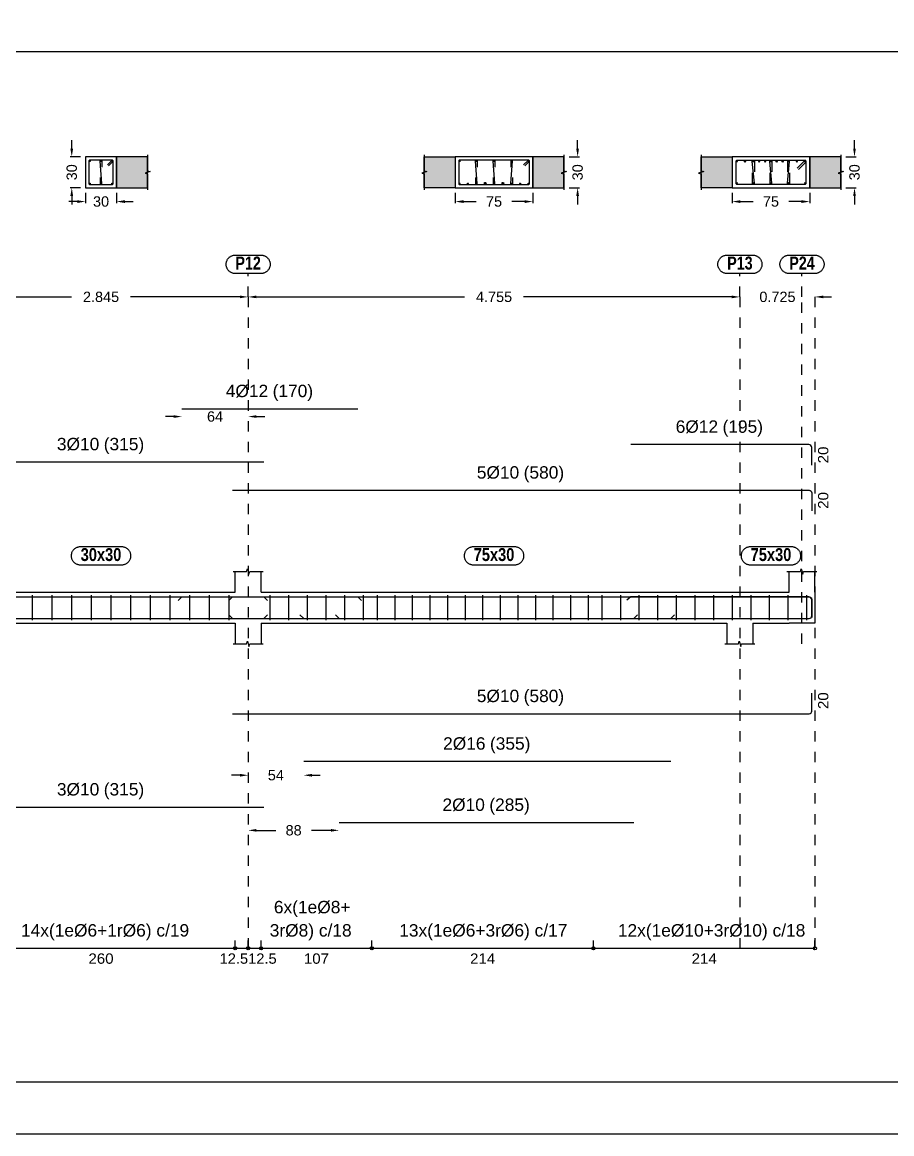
# Model space of a CAD drawing. Extents: x 2455 to 9764, y -806 to 181.
# Drawn here: x 4898.54 to 4906.95, y -409.26 to -398.52 of the extents above; entities that cross this region are included whole.
import ezdxf
from ezdxf.enums import TextEntityAlignment as Align

# ---------------------------------------------------------------- set-up
doc = ezdxf.new("R2010")
doc.units = 0
doc.header["$LTSCALE"] = 0.2
doc.header["$MEASUREMENT"] = 0
doc.linetypes.add('CYPE_RAYAPUNTO', pattern=[0.4125, 0.2025, -0.105, 0, -0.105])
doc.linetypes.add('PUNTOS2', pattern=[0.125, 0, -0.125])
doc.layers.add('01_cartela', color=6, linetype='CONTINUOUS', plot=False)
for name, color, linetype in [('01_cotas', 4, 'CONTINUOUS'), ('01_parcela', 7, 'CONTINUOUS'), ('01_primera', 5, 'CONTINUOUS'), ('ALZ_CONT_NUDOS', 5, 'CONTINUOUS'), ('ALZ_CONT_VIG_HORMIGON', 5, 'CONTINUOUS'), ('ALZ_COT_COT_LIN_APOYOS', 120, 'CYPE_RAYAPUNTO'), ('ALZ_REF_REF_REFERENCIA', 3, 'CONTINUOUS'), ('ALZ_REF_TEXTO_REF_NOMBRE', 3, 'CONTINUOUS'), ('ARM_LONGITUDINAL_Ø10', 4, 'CONTINUOUS'), ('ARM_LONGITUDINAL_Ø12', 4, 'CONTINUOUS'), ('ARM_LONGITUDINAL_Ø16', 4, 'CONTINUOUS'), ('ARM_TRANSVERSAL_Ø10', 4, 'CONTINUOUS'), ('ARM_TRANSVERSAL_Ø6', 4, 'CONTINUOUS'), ('ARM_TRANSVERSAL_Ø8', 4, 'CONTINUOUS'), ('SEC_CONT_FORJADOS_SECCION', 8, 'CONTINUOUS'), ('SEC_CONT_VIG_HORMIGON_SECCION', 2, 'CONTINUOUS'), ('UNI_CORTANTES', 3, 'CONTINUOUS')]:
    doc.layers.add(name, color=color, linetype=linetype)
doc.layers.add('VIG_CARAS', color=5, linetype='CONTINUOUS', lineweight=9)
doc.styles.add('BERNARDO', font='GOTHICB.TTF')
doc.styles.add('CYPETXT_0.15', font='arial.ttf', dxfattribs={"height": 0.1})
doc.styles.add('Estilo1', font='swissel.ttf')
doc.styles.add('NIEVES2', font='sanss___.ttf')
doc.styles.add('ROMANS', font='romans')
doc.dimstyles.new('DECIMAL-50', dxfattribs={"dimtxt": 0.08, "dimasz": 0.15, "dimexe": 0.05, "dimexo": 0.05, "dimgap": 0.09, "dimtad": 0, "dimzin": 0, "dimdsep": 46, "dimtxsty": 'ROMANS', "dimblk": 'DOTSMALL', "dimcen": 0.09, "dimclrt": 7, "dimadec": 0, "dimazin": 0, "dimtfac": 1.38, "dimtix": 1, "dimtofl": 0, "dimtmove": 2, "dimatfit": 3, "dimldrblk": 'OBLIQUE', "dimfxl": 1, "dimtolj": 1, "dimtzin": 0, "dimarcsym": 0})

# ---------------------------------------------------------------- blocks, each defined once
blk = doc.blocks.new('*D181')
at = {"layer": '01_cotas', "color": 0, "lineweight": -2, "transparency": 16777216}
for p, q in [((4899.075, -400.25), (4898.995, -400.25)), ((4899.535, -400.25), (4899.615, -400.25))]:
    blk.add_line(p, q, dxfattribs=at)
at = {"layer": '01_cotas', "color": 0, "linetype": 'PUNTOS2', "lineweight": -2, "transparency": 16777216}
for p, q in [((4899.155, -400.167), (4899.155, -400.3)), ((4899.455, -400.167), (4899.455, -400.3))]:
    blk.add_line(p, q, dxfattribs=at)
at = {"layer": '01_cotas', "color": 0, "transparency": 16777216}
for points in [[(4899.075, -400.237), (4899.075, -400.264), (4899.155, -400.25)], [(4899.535, -400.237), (4899.535, -400.264), (4899.455, -400.25)]]:
    blk.add_solid(points, dxfattribs=at)
at = {"layer": '01_cotas', "color": 5, "transparency": 16777216, "insert": (4899.305, -400.25), "char_height": 0.1, "attachment_point": 5, "style": 'Estilo1'}
blk.add_mtext('\\A1;30', dxfattribs=at)
blk = doc.blocks.new('*D182')
at = {"layer": '01_cotas', "color": 0, "lineweight": -2, "transparency": 16777216}
for p, q in [((4899.022, -399.737), (4899.022, -399.657)), ((4899.022, -400.197), (4899.022, -400.277))]:
    blk.add_line(p, q, dxfattribs=at)
at = {"layer": '01_cotas', "color": 0, "linetype": 'PUNTOS2', "lineweight": -2, "transparency": 16777216}
for p, q in [((4899.105, -399.817), (4898.972, -399.817)), ((4899.105, -400.117), (4898.972, -400.117))]:
    blk.add_line(p, q, dxfattribs=at)
at = {"layer": '01_cotas', "color": 0, "transparency": 16777216}
for points in [[(4899.008, -399.737), (4899.035, -399.737), (4899.022, -399.817)], [(4899.008, -400.197), (4899.035, -400.197), (4899.022, -400.117)]]:
    blk.add_solid(points, dxfattribs=at)
at = {"layer": '01_cotas', "color": 5, "transparency": 16777216, "insert": (4899.022, -399.967), "char_height": 0.1, "attachment_point": 5, "rotation": 90, "style": 'Estilo1'}
blk.add_mtext('\\A1;30', dxfattribs=at)
blk = doc.blocks.new('*D183')
at = {"layer": '01_cotas', "color": 0, "linetype": 'PUNTOS2', "lineweight": -2, "transparency": 16777216}
for p, q in [((4902.73, -400.167), (4902.73, -400.3)), ((4903.48, -400.167), (4903.48, -400.3))]:
    blk.add_line(p, q, dxfattribs=at)
at = {"layer": '01_cotas', "color": 0, "lineweight": -2, "transparency": 16777216}
for p, q in [((4902.81, -400.25), (4902.932, -400.25)), ((4903.4, -400.25), (4903.277, -400.25))]:
    blk.add_line(p, q, dxfattribs=at)
at = {"layer": '01_cotas', "color": 0, "transparency": 16777216}
for points in [[(4902.81, -400.237), (4902.81, -400.264), (4902.73, -400.25)], [(4903.4, -400.237), (4903.4, -400.264), (4903.48, -400.25)]]:
    blk.add_solid(points, dxfattribs=at)
at = {"layer": '01_cotas', "color": 5, "transparency": 16777216, "insert": (4903.105, -400.25), "char_height": 0.1, "attachment_point": 5, "style": 'Estilo1'}
blk.add_mtext('\\A1;75', dxfattribs=at)
blk = doc.blocks.new('*D184')
at = {"layer": '01_cotas', "color": 0, "lineweight": -2, "transparency": 16777216}
for p, q in [((4903.913, -399.737), (4903.913, -399.657)), ((4903.913, -400.197), (4903.913, -400.277))]:
    blk.add_line(p, q, dxfattribs=at)
at = {"layer": '01_cotas', "color": 0, "linetype": 'PUNTOS2', "lineweight": -2, "transparency": 16777216}
for p, q in [((4903.83, -399.817), (4903.963, -399.817)), ((4903.83, -400.117), (4903.963, -400.117))]:
    blk.add_line(p, q, dxfattribs=at)
at = {"layer": '01_cotas', "color": 0, "transparency": 16777216}
for points in [[(4903.899, -399.737), (4903.926, -399.737), (4903.913, -399.817)], [(4903.899, -400.197), (4903.926, -400.197), (4903.913, -400.117)]]:
    blk.add_solid(points, dxfattribs=at)
at = {"layer": '01_cotas', "color": 5, "transparency": 16777216, "insert": (4903.913, -399.967), "char_height": 0.1, "attachment_point": 5, "rotation": 90, "style": 'Estilo1'}
blk.add_mtext('\\A1;30', dxfattribs=at)
blk = doc.blocks.new('*D185')
at = {"layer": '01_cotas', "color": 0, "linetype": 'PUNTOS2', "lineweight": -2, "transparency": 16777216}
for p, q in [((4905.407, -400.167), (4905.407, -400.3)), ((4906.157, -400.167), (4906.157, -400.3))]:
    blk.add_line(p, q, dxfattribs=at)
at = {"layer": '01_cotas', "color": 0, "lineweight": -2, "transparency": 16777216}
for p, q in [((4905.487, -400.25), (4905.61, -400.25)), ((4906.077, -400.25), (4905.954, -400.25))]:
    blk.add_line(p, q, dxfattribs=at)
at = {"layer": '01_cotas', "color": 0, "transparency": 16777216}
for points in [[(4905.487, -400.237), (4905.487, -400.264), (4905.407, -400.25)], [(4906.077, -400.237), (4906.077, -400.264), (4906.157, -400.25)]]:
    blk.add_solid(points, dxfattribs=at)
at = {"layer": '01_cotas', "color": 5, "transparency": 16777216, "insert": (4905.782, -400.25), "char_height": 0.1, "attachment_point": 5, "style": 'Estilo1'}
blk.add_mtext('\\A1;75', dxfattribs=at)
blk = doc.blocks.new('*D186')
at = {"layer": '01_cotas', "color": 0, "lineweight": -2, "transparency": 16777216}
for p, q in [((4906.59, -399.737), (4906.59, -399.657)), ((4906.59, -400.197), (4906.59, -400.277))]:
    blk.add_line(p, q, dxfattribs=at)
at = {"layer": '01_cotas', "color": 0, "linetype": 'PUNTOS2', "lineweight": -2, "transparency": 16777216}
for p, q in [((4906.507, -399.817), (4906.64, -399.817)), ((4906.507, -400.117), (4906.64, -400.117))]:
    blk.add_line(p, q, dxfattribs=at)
at = {"layer": '01_cotas', "color": 0, "transparency": 16777216}
for points in [[(4906.577, -399.737), (4906.603, -399.737), (4906.59, -399.817)], [(4906.577, -400.197), (4906.603, -400.197), (4906.59, -400.117)]]:
    blk.add_solid(points, dxfattribs=at)
at = {"layer": '01_cotas', "color": 5, "transparency": 16777216, "insert": (4906.59, -399.967), "char_height": 0.1, "attachment_point": 5, "rotation": 90, "style": 'Estilo1'}
blk.add_mtext('\\A1;30', dxfattribs=at)
blk = doc.blocks.new('*D190')
at = {"layer": '01_cotas', "color": 0, "lineweight": -2, "transparency": 16777216}
for p, q in [((4897.962, -401.172), (4899.02, -401.172)), ((4900.647, -401.172), (4899.59, -401.172))]:
    blk.add_line(p, q, dxfattribs=at)
at = {"layer": '01_cotas', "color": 0, "transparency": 16777216}
for points in [[(4897.962, -401.159), (4897.962, -401.185), (4897.882, -401.172)], [(4900.647, -401.159), (4900.647, -401.185), (4900.727, -401.172)]]:
    blk.add_solid(points, dxfattribs=at)
at = {"layer": '01_cotas', "color": 5, "transparency": 16777216, "insert": (4899.305, -401.172), "char_height": 0.1, "attachment_point": 5, "style": 'Estilo1'}
blk.add_mtext('\\A1;2.845', dxfattribs=at)
blk = doc.blocks.new('*D191')
at = {"layer": '01_cotas', "color": 0, "lineweight": -2, "transparency": 16777216}
for p, q in [((4900.807, -401.172), (4902.819, -401.172)), ((4905.402, -401.172), (4903.39, -401.172))]:
    blk.add_line(p, q, dxfattribs=at)
at = {"layer": '01_cotas', "color": 0, "transparency": 16777216}
for points in [[(4900.807, -401.159), (4900.807, -401.185), (4900.727, -401.172)], [(4905.402, -401.159), (4905.402, -401.185), (4905.482, -401.172)]]:
    blk.add_solid(points, dxfattribs=at)
at = {"layer": '01_cotas', "color": 5, "transparency": 16777216, "insert": (4903.105, -401.172), "char_height": 0.1, "attachment_point": 5, "style": 'Estilo1'}
blk.add_mtext('\\A1;4.755', dxfattribs=at)
blk = doc.blocks.new('*D192')
at = {"layer": '01_cotas', "color": 0, "lineweight": -2, "transparency": 16777216}
for p, q in [((4905.402, -401.172), (4905.322, -401.172)), ((4906.287, -401.172), (4906.367, -401.172))]:
    blk.add_line(p, q, dxfattribs=at)
at = {"layer": '01_cotas', "color": 0, "transparency": 16777216}
for points in [[(4905.402, -401.159), (4905.402, -401.185), (4905.482, -401.172)], [(4906.287, -401.159), (4906.287, -401.185), (4906.207, -401.172)]]:
    blk.add_solid(points, dxfattribs=at)
at = {"layer": '01_cotas', "color": 5, "transparency": 16777216, "insert": (4905.845, -401.172), "char_height": 0.1, "attachment_point": 5, "style": 'Estilo1'}
blk.add_mtext('\\A1;0.725', dxfattribs=at)
blk = doc.blocks.new('*D199')
at = {"layer": '01_cotas', "color": 0, "lineweight": -2, "transparency": 16777216}
for p, q in [((4900.007, -402.329), (4899.927, -402.329)), ((4900.807, -402.329), (4900.887, -402.329))]:
    blk.add_line(p, q, dxfattribs=at)
at = {"layer": '01_cotas', "color": 0, "transparency": 16777216}
for points in [[(4900.007, -402.316), (4900.007, -402.342), (4900.087, -402.329)], [(4900.807, -402.316), (4900.807, -402.342), (4900.727, -402.329)]]:
    blk.add_solid(points, dxfattribs=at)
at = {"layer": '01_cotas', "color": 5, "transparency": 16777216, "insert": (4900.407, -402.329), "char_height": 0.1, "attachment_point": 5, "style": 'Estilo1'}
blk.add_mtext('\\A1;64', dxfattribs=at)
blk = doc.blocks.new('*D202')
at = {"layer": '01_cotas', "color": 0, "lineweight": -2, "transparency": 16777216}
for p, q in [((4900.647, -405.797), (4900.567, -405.797)), ((4901.344, -405.797), (4901.424, -405.797))]:
    blk.add_line(p, q, dxfattribs=at)
at = {"layer": '01_cotas', "color": 0, "transparency": 16777216}
for points in [[(4900.647, -405.784), (4900.647, -405.811), (4900.727, -405.797)], [(4901.344, -405.784), (4901.344, -405.811), (4901.264, -405.797)]]:
    blk.add_solid(points, dxfattribs=at)
at = {"layer": '01_cotas', "color": 5, "transparency": 16777216, "insert": (4900.995, -405.797), "char_height": 0.1, "attachment_point": 5, "style": 'Estilo1'}
blk.add_mtext('\\A1;54', dxfattribs=at)
blk = doc.blocks.new('*D203')
at = {"layer": '01_cotas', "color": 0, "lineweight": -2, "transparency": 16777216}
for p, q in [((4900.807, -406.33), (4900.994, -406.33)), ((4901.527, -406.33), (4901.34, -406.33))]:
    blk.add_line(p, q, dxfattribs=at)
at = {"layer": '01_cotas', "color": 0, "transparency": 16777216}
for points in [[(4900.807, -406.317), (4900.807, -406.343), (4900.727, -406.33)], [(4901.527, -406.317), (4901.527, -406.343), (4901.607, -406.33)]]:
    blk.add_solid(points, dxfattribs=at)
at = {"layer": '01_cotas', "color": 5, "transparency": 16777216, "insert": (4901.167, -406.33), "char_height": 0.1, "attachment_point": 5, "style": 'Estilo1'}
blk.add_mtext('\\A1;88', dxfattribs=at)

msp = doc.modelspace()

# ---------------------------------------------------------------- hatches: boundary and pattern name
at = {"layer": 'SEC_CONT_FORJADOS_SECCION', "true_color": 0xdad7d3}
for points in [[(4899.755, -399.817), (4899.455, -399.817), (4899.455, -400.117), (4899.755, -400.117)], [(4902.43, -399.817), (4902.73, -399.817), (4902.73, -400.117), (4902.43, -400.117)], [(4903.78, -399.817), (4903.48, -399.817), (4903.48, -400.117), (4903.78, -400.117)], [(4905.107, -399.817), (4905.407, -399.817), (4905.407, -400.117), (4905.107, -400.117)], [(4906.457, -399.817), (4906.157, -399.817), (4906.157, -400.117), (4906.457, -400.117)]]:
    msp.add_hatch(color=254, dxfattribs=at).paths.add_polyline_path(points)

# ---------------------------------------------------------------- linework, layer by layer
at = {"layer": '01_cartela', "color": 3}
msp.add_lwpolyline([(4886.819, -387.729), (4886.819, -409.264), (4917.457, -409.264), (4917.457, -387.729)], close=True, dxfattribs=at)
at = {"layer": '01_parcela', "color": 7, "ltscale": 2.5}
msp.add_line((4910.183, -408.764), (4887.32, -408.764), dxfattribs=at)
at = {"layer": '01_primera', "ltscale": 2.5}
msp.add_line((4887.318, -398.799), (4910.183, -398.799), dxfattribs=at)
at = {"layer": 'ALZ_CONT_NUDOS'}
for p, q in [((4900.602, -404.027), (4900.602, -403.827)), ((4900.852, -404.027), (4900.852, -403.827)), ((4905.957, -404.027), (4905.957, -403.827)), ((4906.207, -404.027), (4906.207, -403.827)), ((4900.602, -404.327), (4900.602, -404.527)), ((4900.852, -404.327), (4900.852, -404.527)), ((4905.357, -404.327), (4905.357, -404.527)), ((4905.607, -404.327), (4905.607, -404.527))]:
    msp.add_line(p, q, dxfattribs=at)
for points in [[(4900.582, -403.827), (4900.712, -403.827), (4900.72, -403.802), (4900.735, -403.852), (4900.742, -403.827), (4900.872, -403.827)], [(4905.937, -403.827), (4906.067, -403.827), (4906.075, -403.802), (4906.09, -403.852), (4906.097, -403.827), (4906.227, -403.827)], [(4905.357, -404.027), (4905.607, -404.027)], [(4906.207, -404.027), (4906.207, -404.327), (4905.957, -404.327)], [(4900.582, -404.527), (4900.712, -404.527), (4900.72, -404.502), (4900.735, -404.552), (4900.742, -404.527), (4900.872, -404.527)], [(4905.337, -404.527), (4905.467, -404.527), (4905.475, -404.502), (4905.49, -404.552), (4905.497, -404.527), (4905.627, -404.527)]]:
    msp.add_lwpolyline(points, dxfattribs=at)
at = {"layer": 'ALZ_CONT_VIG_HORMIGON'}
for p, q in [((4898.007, -404.027), (4900.602, -404.027)), ((4900.852, -404.027), (4905.357, -404.027)), ((4905.607, -404.027), (4905.957, -404.027)), ((4898.007, -404.327), (4900.602, -404.327)), ((4900.852, -404.327), (4905.357, -404.327)), ((4905.607, -404.327), (4905.957, -404.327))]:
    msp.add_line(p, q, dxfattribs=at)
at = {"layer": 'ALZ_COT_COT_LIN_APOYOS'}
for p, q in [((4900.727, -401.172), (4900.727, -400.947)), ((4905.482, -401.172), (4905.482, -400.947)), ((4906.082, -401.172), (4906.082, -400.947)), ((4900.727, -401.172), (4900.727, -407.47)), ((4905.482, -401.172), (4905.482, -407.47)), ((4906.082, -404.527), (4906.082, -401.172)), ((4906.207, -401.172), (4906.207, -407.47))]:
    msp.add_line(p, q, dxfattribs=at)
at = {"layer": 'ALZ_REF_REF_REFERENCIA'}
for points in [[(4900.85, -400.767), (4900.856, -400.767), (4900.862, -400.768), (4900.868, -400.769), (4900.874, -400.77), (4900.88, -400.772), (4900.885, -400.774), (4900.891, -400.777), (4900.896, -400.779), (4900.901, -400.783), (4900.906, -400.786), (4900.911, -400.79), (4900.915, -400.794), (4900.919, -400.799), (4900.923, -400.804), (4900.926, -400.808), (4900.929, -400.814), (4900.932, -400.819), (4900.934, -400.825), (4900.936, -400.83), (4900.938, -400.836), (4900.939, -400.842), (4900.94, -400.848), (4900.94, -400.854), (4900.94, -400.86), (4900.94, -400.866), (4900.939, -400.872), (4900.938, -400.878), (4900.936, -400.884), (4900.934, -400.889), (4900.932, -400.895), (4900.929, -400.9), (4900.926, -400.905), (4900.923, -400.91), (4900.919, -400.915), (4900.915, -400.919), (4900.911, -400.924), (4900.906, -400.928), (4900.901, -400.931), (4900.896, -400.934), (4900.891, -400.937), (4900.885, -400.94), (4900.88, -400.942), (4900.874, -400.944), (4900.868, -400.945), (4900.862, -400.946), (4900.856, -400.947), (4900.85, -400.947), (4900.604, -400.947), (4900.598, -400.947), (4900.592, -400.946), (4900.586, -400.945), (4900.58, -400.944), (4900.575, -400.942), (4900.569, -400.94), (4900.564, -400.937), (4900.558, -400.934), (4900.553, -400.931), (4900.548, -400.928), (4900.544, -400.924), (4900.539, -400.919), (4900.535, -400.915), (4900.532, -400.91), (4900.528, -400.905), (4900.525, -400.9), (4900.523, -400.895), (4900.52, -400.889), (4900.518, -400.884), (4900.517, -400.878), (4900.515, -400.872), (4900.515, -400.866), (4900.514, -400.86), (4900.514, -400.854), (4900.515, -400.848), (4900.515, -400.842), (4900.517, -400.836), (4900.518, -400.83), (4900.52, -400.825), (4900.523, -400.819), (4900.525, -400.814), (4900.528, -400.808), (4900.532, -400.804), (4900.535, -400.799), (4900.539, -400.794), (4900.544, -400.79), (4900.548, -400.786), (4900.553, -400.783), (4900.558, -400.779), (4900.564, -400.777), (4900.569, -400.774), (4900.575, -400.772), (4900.58, -400.77), (4900.586, -400.769), (4900.592, -400.768), (4900.598, -400.767), (4900.604, -400.767), (4900.85, -400.767)], [(4905.605, -400.767), (4905.611, -400.767), (4905.617, -400.768), (4905.623, -400.769), (4905.629, -400.77), (4905.635, -400.772), (4905.64, -400.774), (4905.646, -400.777), (4905.651, -400.779), (4905.656, -400.783), (4905.661, -400.786), (4905.665, -400.79), (4905.67, -400.794), (4905.674, -400.799), (4905.677, -400.804), (4905.681, -400.808), (4905.684, -400.814), (4905.687, -400.819), (4905.689, -400.825), (4905.691, -400.83), (4905.693, -400.836), (4905.694, -400.842), (4905.695, -400.848), (4905.695, -400.854), (4905.695, -400.86), (4905.695, -400.866), (4905.694, -400.872), (4905.693, -400.878), (4905.691, -400.884), (4905.689, -400.889), (4905.687, -400.895), (4905.684, -400.9), (4905.681, -400.905), (4905.677, -400.91), (4905.674, -400.915), (4905.67, -400.919), (4905.665, -400.924), (4905.661, -400.928), (4905.656, -400.931), (4905.651, -400.934), (4905.646, -400.937), (4905.64, -400.94), (4905.635, -400.942), (4905.629, -400.944), (4905.623, -400.945), (4905.617, -400.946), (4905.611, -400.947), (4905.605, -400.947), (4905.359, -400.947), (4905.353, -400.947), (4905.347, -400.946), (4905.341, -400.945), (4905.335, -400.944), (4905.33, -400.942), (4905.324, -400.94), (4905.318, -400.937), (4905.313, -400.934), (4905.308, -400.931), (4905.303, -400.928), (4905.299, -400.924), (4905.294, -400.919), (4905.29, -400.915), (4905.287, -400.91), (4905.283, -400.905), (4905.28, -400.9), (4905.277, -400.895), (4905.275, -400.889), (4905.273, -400.884), (4905.271, -400.878), (4905.27, -400.872), (4905.269, -400.866), (4905.269, -400.86), (4905.269, -400.854), (4905.269, -400.848), (4905.27, -400.842), (4905.271, -400.836), (4905.273, -400.83), (4905.275, -400.825), (4905.277, -400.819), (4905.28, -400.814), (4905.283, -400.808), (4905.287, -400.804), (4905.29, -400.799), (4905.294, -400.794), (4905.299, -400.79), (4905.303, -400.786), (4905.308, -400.783), (4905.313, -400.779), (4905.318, -400.777), (4905.324, -400.774), (4905.33, -400.772), (4905.335, -400.77), (4905.341, -400.769), (4905.347, -400.768), (4905.353, -400.767), (4905.359, -400.767), (4905.605, -400.767)], [(4906.205, -400.767), (4906.211, -400.767), (4906.217, -400.768), (4906.223, -400.769), (4906.229, -400.77), (4906.235, -400.772), (4906.24, -400.774), (4906.246, -400.777), (4906.251, -400.779), (4906.256, -400.783), (4906.261, -400.786), (4906.265, -400.79), (4906.27, -400.794), (4906.274, -400.799), (4906.277, -400.804), (4906.281, -400.808), (4906.284, -400.814), (4906.287, -400.819), (4906.289, -400.825), (4906.291, -400.83), (4906.293, -400.836), (4906.294, -400.842), (4906.295, -400.848), (4906.295, -400.854), (4906.295, -400.86), (4906.295, -400.866), (4906.294, -400.872), (4906.293, -400.878), (4906.291, -400.884), (4906.289, -400.889), (4906.287, -400.895), (4906.284, -400.9), (4906.281, -400.905), (4906.277, -400.91), (4906.274, -400.915), (4906.27, -400.919), (4906.265, -400.924), (4906.261, -400.928), (4906.256, -400.931), (4906.251, -400.934), (4906.246, -400.937), (4906.24, -400.94), (4906.235, -400.942), (4906.229, -400.944), (4906.223, -400.945), (4906.217, -400.946), (4906.211, -400.947), (4906.205, -400.947), (4905.959, -400.947), (4905.953, -400.947), (4905.947, -400.946), (4905.941, -400.945), (4905.935, -400.944), (4905.93, -400.942), (4905.924, -400.94), (4905.918, -400.937), (4905.913, -400.934), (4905.908, -400.931), (4905.903, -400.928), (4905.899, -400.924), (4905.894, -400.919), (4905.89, -400.915), (4905.887, -400.91), (4905.883, -400.905), (4905.88, -400.9), (4905.877, -400.895), (4905.875, -400.889), (4905.873, -400.884), (4905.871, -400.878), (4905.87, -400.872), (4905.869, -400.866), (4905.869, -400.86), (4905.869, -400.854), (4905.869, -400.848), (4905.87, -400.842), (4905.871, -400.836), (4905.873, -400.83), (4905.875, -400.825), (4905.877, -400.819), (4905.88, -400.814), (4905.883, -400.808), (4905.887, -400.804), (4905.89, -400.799), (4905.894, -400.794), (4905.899, -400.79), (4905.903, -400.786), (4905.908, -400.783), (4905.913, -400.779), (4905.918, -400.777), (4905.924, -400.774), (4905.93, -400.772), (4905.935, -400.77), (4905.941, -400.769), (4905.947, -400.768), (4905.953, -400.767), (4905.959, -400.767), (4906.205, -400.767)]]:
    msp.add_lwpolyline(points, close=True, dxfattribs=at)
at = {"layer": 'ALZ_REF_TEXTO_REF_NOMBRE', "color": 5}
for points in [[(4899.501, -403.586), (4899.507, -403.586), (4899.513, -403.587), (4899.519, -403.588), (4899.525, -403.589), (4899.531, -403.591), (4899.536, -403.593), (4899.542, -403.595), (4899.547, -403.598), (4899.552, -403.602), (4899.557, -403.605), (4899.561, -403.609), (4899.566, -403.613), (4899.57, -403.618), (4899.574, -403.622), (4899.577, -403.627), (4899.58, -403.632), (4899.583, -403.638), (4899.585, -403.643), (4899.587, -403.649), (4899.589, -403.655), (4899.59, -403.661), (4899.591, -403.667), (4899.591, -403.673), (4899.591, -403.679), (4899.591, -403.685), (4899.59, -403.691), (4899.589, -403.697), (4899.587, -403.702), (4899.585, -403.708), (4899.583, -403.714), (4899.58, -403.719), (4899.577, -403.724), (4899.574, -403.729), (4899.57, -403.734), (4899.566, -403.738), (4899.561, -403.742), (4899.557, -403.746), (4899.552, -403.75), (4899.547, -403.753), (4899.542, -403.756), (4899.536, -403.759), (4899.531, -403.761), (4899.525, -403.763), (4899.519, -403.764), (4899.513, -403.765), (4899.507, -403.766), (4899.501, -403.766), (4899.108, -403.766), (4899.102, -403.766), (4899.096, -403.765), (4899.09, -403.764), (4899.084, -403.763), (4899.079, -403.761), (4899.073, -403.759), (4899.068, -403.756), (4899.062, -403.753), (4899.057, -403.75), (4899.052, -403.746), (4899.048, -403.742), (4899.043, -403.738), (4899.039, -403.734), (4899.036, -403.729), (4899.032, -403.724), (4899.029, -403.719), (4899.026, -403.714), (4899.024, -403.708), (4899.022, -403.702), (4899.021, -403.697), (4899.019, -403.691), (4899.019, -403.685), (4899.018, -403.679), (4899.018, -403.673), (4899.019, -403.667), (4899.019, -403.661), (4899.021, -403.655), (4899.022, -403.649), (4899.024, -403.643), (4899.026, -403.638), (4899.029, -403.632), (4899.032, -403.627), (4899.036, -403.622), (4899.039, -403.618), (4899.043, -403.613), (4899.048, -403.609), (4899.052, -403.605), (4899.057, -403.602), (4899.062, -403.598), (4899.068, -403.595), (4899.073, -403.593), (4899.079, -403.591), (4899.084, -403.589), (4899.09, -403.588), (4899.096, -403.587), (4899.102, -403.586), (4899.108, -403.586), (4899.501, -403.586)], [(4903.301, -403.586), (4903.307, -403.586), (4903.313, -403.587), (4903.319, -403.588), (4903.325, -403.589), (4903.331, -403.591), (4903.336, -403.593), (4903.342, -403.595), (4903.347, -403.598), (4903.352, -403.602), (4903.357, -403.605), (4903.361, -403.609), (4903.366, -403.613), (4903.37, -403.618), (4903.374, -403.622), (4903.377, -403.627), (4903.38, -403.632), (4903.383, -403.638), (4903.385, -403.643), (4903.387, -403.649), (4903.389, -403.655), (4903.39, -403.661), (4903.391, -403.667), (4903.391, -403.673), (4903.391, -403.679), (4903.391, -403.685), (4903.39, -403.691), (4903.389, -403.697), (4903.387, -403.702), (4903.385, -403.708), (4903.383, -403.714), (4903.38, -403.719), (4903.377, -403.724), (4903.374, -403.729), (4903.37, -403.734), (4903.366, -403.738), (4903.361, -403.742), (4903.357, -403.746), (4903.352, -403.75), (4903.347, -403.753), (4903.342, -403.756), (4903.336, -403.759), (4903.331, -403.761), (4903.325, -403.763), (4903.319, -403.764), (4903.313, -403.765), (4903.307, -403.766), (4903.301, -403.766), (4902.908, -403.766), (4902.902, -403.766), (4902.896, -403.765), (4902.89, -403.764), (4902.884, -403.763), (4902.879, -403.761), (4902.873, -403.759), (4902.868, -403.756), (4902.862, -403.753), (4902.857, -403.75), (4902.852, -403.746), (4902.848, -403.742), (4902.843, -403.738), (4902.839, -403.734), (4902.836, -403.729), (4902.832, -403.724), (4902.829, -403.719), (4902.826, -403.714), (4902.824, -403.708), (4902.822, -403.702), (4902.821, -403.697), (4902.819, -403.691), (4902.819, -403.685), (4902.818, -403.679), (4902.818, -403.673), (4902.819, -403.667), (4902.819, -403.661), (4902.821, -403.655), (4902.822, -403.649), (4902.824, -403.643), (4902.826, -403.638), (4902.829, -403.632), (4902.832, -403.627), (4902.836, -403.622), (4902.839, -403.618), (4902.843, -403.613), (4902.848, -403.609), (4902.852, -403.605), (4902.857, -403.602), (4902.862, -403.598), (4902.868, -403.595), (4902.873, -403.593), (4902.879, -403.591), (4902.884, -403.589), (4902.89, -403.588), (4902.896, -403.587), (4902.902, -403.586), (4902.908, -403.586), (4903.301, -403.586)], [(4905.979, -403.586), (4905.985, -403.586), (4905.991, -403.587), (4905.996, -403.588), (4906.002, -403.589), (4906.008, -403.591), (4906.014, -403.593), (4906.019, -403.595), (4906.024, -403.598), (4906.029, -403.602), (4906.034, -403.605), (4906.039, -403.609), (4906.043, -403.613), (4906.047, -403.618), (4906.051, -403.622), (4906.054, -403.627), (4906.057, -403.632), (4906.06, -403.638), (4906.063, -403.643), (4906.064, -403.649), (4906.066, -403.655), (4906.067, -403.661), (4906.068, -403.667), (4906.068, -403.673), (4906.068, -403.679), (4906.068, -403.685), (4906.067, -403.691), (4906.066, -403.697), (4906.064, -403.702), (4906.063, -403.708), (4906.06, -403.714), (4906.057, -403.719), (4906.054, -403.724), (4906.051, -403.729), (4906.047, -403.734), (4906.043, -403.738), (4906.039, -403.742), (4906.034, -403.746), (4906.029, -403.75), (4906.024, -403.753), (4906.019, -403.756), (4906.014, -403.759), (4906.008, -403.761), (4906.002, -403.763), (4905.996, -403.764), (4905.991, -403.765), (4905.985, -403.766), (4905.979, -403.766), (4905.586, -403.766), (4905.58, -403.766), (4905.574, -403.765), (4905.568, -403.764), (4905.562, -403.763), (4905.556, -403.761), (4905.55, -403.759), (4905.545, -403.756), (4905.54, -403.753), (4905.535, -403.75), (4905.53, -403.746), (4905.525, -403.742), (4905.521, -403.738), (4905.517, -403.734), (4905.513, -403.729), (4905.51, -403.724), (4905.507, -403.719), (4905.504, -403.714), (4905.502, -403.708), (4905.5, -403.702), (4905.498, -403.697), (4905.497, -403.691), (4905.496, -403.685), (4905.496, -403.679), (4905.496, -403.673), (4905.496, -403.667), (4905.497, -403.661), (4905.498, -403.655), (4905.5, -403.649), (4905.502, -403.643), (4905.504, -403.638), (4905.507, -403.632), (4905.51, -403.627), (4905.513, -403.622), (4905.517, -403.618), (4905.521, -403.613), (4905.525, -403.609), (4905.53, -403.605), (4905.535, -403.602), (4905.54, -403.598), (4905.545, -403.595), (4905.55, -403.593), (4905.556, -403.591), (4905.562, -403.589), (4905.568, -403.588), (4905.574, -403.587), (4905.58, -403.586), (4905.586, -403.586), (4905.979, -403.586)]]:
    msp.add_lwpolyline(points, close=True, dxfattribs=at)
at = {"layer": 'ARM_LONGITUDINAL_Ø10'}
for p, q in [((4900.577, -404.073), (4900.54, -404.107)), ((4900.88, -404.073), (4900.915, -404.109)), ((4900.577, -404.281), (4900.54, -404.247)), ((4900.88, -404.281), (4900.915, -404.246)), ((4901.607, -404.281), (4901.572, -404.246)), ((4904.457, -404.281), (4904.493, -404.246))]:
    msp.add_line(p, q, dxfattribs=at)
for points in [[(4897.73, -402.767), (4900.88, -402.767)], [(4900.577, -403.041), (4906.152, -403.041), (4906.162, -403.043), (4906.17, -403.049), (4906.175, -403.057), (4906.177, -403.066), (4906.177, -403.241)], [(4897.73, -404.073), (4900.88, -404.073)], [(4900.577, -404.073), (4906.152, -404.073), (4906.162, -404.075), (4906.17, -404.081), (4906.175, -404.089), (4906.177, -404.098), (4906.177, -404.273)], [(4900.577, -404.281), (4906.152, -404.281), (4906.162, -404.279), (4906.17, -404.274), (4906.175, -404.266), (4906.177, -404.256), (4906.177, -404.081)], [(4897.73, -404.281), (4900.88, -404.281)], [(4901.607, -404.281), (4904.457, -404.281)], [(4900.577, -405.202), (4906.152, -405.202), (4906.162, -405.2), (4906.17, -405.195), (4906.175, -405.187), (4906.177, -405.177), (4906.177, -405.002)], [(4897.73, -406.106), (4900.88, -406.106)], [(4901.607, -406.255), (4904.457, -406.255)]]:
    msp.add_lwpolyline(points, dxfattribs=at)
for centre in [(4899.196, -399.858), (4899.305, -399.858), (4899.414, -399.858), (4902.771, -399.858), (4902.934, -399.858), (4903.105, -399.858), (4903.276, -399.858), (4903.439, -399.858), (4905.452, -399.862), (4905.612, -399.862), (4905.782, -399.862), (4905.952, -399.862), (4906.112, -399.862), (4899.196, -400.076), (4899.305, -400.076), (4899.414, -400.076), (4902.771, -400.076), (4902.852, -400.076), (4902.934, -400.076), (4903.105, -400.076), (4903.276, -400.076), (4903.357, -400.076), (4903.439, -400.076), (4905.452, -400.072), (4905.612, -400.072), (4905.782, -400.072), (4905.952, -400.072), (4906.112, -400.072)]:
    msp.add_circle(centre, 0.005, dxfattribs=at)
at = {"layer": 'ARM_LONGITUDINAL_Ø12'}
for p, q in [((4900.087, -404.073), (4900.052, -404.109)), ((4901.787, -404.073), (4901.823, -404.109)), ((4904.427, -404.073), (4904.388, -404.104))]:
    msp.add_line(p, q, dxfattribs=at)
for points in [[(4900.087, -402.254), (4901.787, -402.254)], [(4906.177, -402.799), (4906.177, -402.629), (4906.175, -402.618), (4906.168, -402.608), (4906.159, -402.601), (4906.147, -402.599), (4904.427, -402.599)], [(4900.087, -404.073), (4901.787, -404.073)], [(4906.177, -404.273), (4906.177, -404.103), (4906.175, -404.092), (4906.168, -404.082), (4906.159, -404.076), (4906.147, -404.073), (4904.427, -404.073)]]:
    msp.add_lwpolyline(points, dxfattribs=at)
for centre in [(4905.532, -399.863), (4905.668, -399.863), (4905.726, -399.863), (4905.838, -399.863), (4905.896, -399.863), (4906.032, -399.863)]:
    msp.add_circle(centre, 0.006, dxfattribs=at)
at = {"layer": 'ARM_LONGITUDINAL_Ø16'}
for p, q in [((4901.264, -404.281), (4901.228, -404.246)), ((4904.814, -404.281), (4904.849, -404.246))]:
    msp.add_line(p, q, dxfattribs=at)
for points in [[(4901.264, -404.281), (4904.814, -404.281)], [(4901.264, -405.662), (4904.814, -405.662)]]:
    msp.add_lwpolyline(points, dxfattribs=at)
for centre in [(4903.019, -400.073), (4903.19, -400.073)]:
    msp.add_circle(centre, 0.008, dxfattribs=at)
at = {"layer": 'ARM_TRANSVERSAL_Ø10'}
for p, q in [((4904.146, -404.057), (4904.146, -404.297)), ((4904.326, -404.057), (4904.326, -404.297)), ((4904.506, -404.057), (4904.506, -404.297)), ((4904.686, -404.057), (4904.686, -404.297)), ((4904.866, -404.057), (4904.866, -404.297)), ((4905.046, -404.057), (4905.046, -404.297)), ((4905.226, -404.057), (4905.226, -404.297)), ((4905.406, -404.057), (4905.406, -404.297)), ((4905.586, -404.057), (4905.586, -404.297)), ((4905.766, -404.057), (4905.766, -404.297)), ((4905.946, -404.057), (4905.946, -404.297)), ((4906.126, -404.057), (4906.126, -404.297))]:
    msp.add_line(p, q, dxfattribs=at)
for points in [[(4906.048, -399.94), (4906.119, -399.869), (4906.12, -399.868), (4906.121, -399.867), (4906.122, -399.865), (4906.122, -399.864), (4906.122, -399.862), (4906.122, -399.86), (4906.121, -399.859), (4906.12, -399.857), (4906.119, -399.855), (4906.118, -399.854), (4906.116, -399.853), (4906.114, -399.853), (4906.112, -399.852), (4905.452, -399.852), (4905.448, -399.853), (4905.445, -399.855), (4905.443, -399.859), (4905.442, -399.862), (4905.442, -400.072), (4905.443, -400.076), (4905.445, -400.079), (4905.448, -400.082), (4905.452, -400.082), (4906.112, -400.082), (4906.116, -400.082), (4906.119, -400.079), (4906.121, -400.076), (4906.122, -400.072), (4906.122, -399.862), (4906.122, -399.86), (4906.121, -399.859), (4906.12, -399.857), (4906.119, -399.855), (4906.118, -399.854), (4906.116, -399.853), (4906.114, -399.853), (4906.112, -399.852), (4906.11, -399.853), (4906.108, -399.853), (4906.106, -399.854), (4906.105, -399.855), (4906.034, -399.926)], [(4905.602, -399.972), (4905.602, -400.072), (4905.602, -400.075), (4905.603, -400.077), (4905.604, -400.079), (4905.606, -400.08), (4905.608, -400.081), (4905.61, -400.082), (4905.612, -400.082), (4905.614, -400.082), (4905.616, -400.081), (4905.618, -400.08), (4905.62, -400.079), (4905.621, -400.077), (4905.622, -400.075), (4905.622, -400.072), (4905.602, -399.862), (4905.602, -399.86), (4905.603, -399.858), (4905.604, -399.856), (4905.606, -399.855), (4905.608, -399.853), (4905.61, -399.853), (4905.612, -399.852), (4905.614, -399.853), (4905.616, -399.853), (4905.618, -399.855), (4905.62, -399.856), (4905.621, -399.858), (4905.622, -399.86), (4905.622, -399.862), (4905.622, -399.962)], [(4905.772, -399.972), (4905.772, -400.072), (4905.772, -400.075), (4905.773, -400.077), (4905.774, -400.079), (4905.776, -400.08), (4905.778, -400.081), (4905.78, -400.082), (4905.782, -400.082), (4905.784, -400.082), (4905.786, -400.081), (4905.788, -400.08), (4905.79, -400.079), (4905.791, -400.077), (4905.792, -400.075), (4905.792, -400.072), (4905.772, -399.862), (4905.772, -399.86), (4905.773, -399.858), (4905.774, -399.856), (4905.776, -399.855), (4905.778, -399.853), (4905.78, -399.853), (4905.782, -399.852), (4905.784, -399.853), (4905.786, -399.853), (4905.788, -399.855), (4905.79, -399.856), (4905.791, -399.858), (4905.792, -399.86), (4905.792, -399.862), (4905.792, -399.962)], [(4905.962, -399.972), (4905.962, -400.072), (4905.962, -400.075), (4905.961, -400.077), (4905.96, -400.079), (4905.958, -400.08), (4905.956, -400.081), (4905.954, -400.082), (4905.952, -400.082), (4905.95, -400.082), (4905.948, -400.081), (4905.946, -400.08), (4905.944, -400.079), (4905.943, -400.077), (4905.942, -400.075), (4905.942, -400.072), (4905.962, -399.862), (4905.962, -399.86), (4905.961, -399.858), (4905.96, -399.856), (4905.958, -399.855), (4905.956, -399.853), (4905.954, -399.853), (4905.952, -399.852), (4905.95, -399.853), (4905.948, -399.853), (4905.946, -399.855), (4905.944, -399.856), (4905.943, -399.858), (4905.942, -399.86), (4905.942, -399.862), (4905.942, -399.962)]]:
    msp.add_lwpolyline(points, dxfattribs=at)
at = {"layer": 'ARM_TRANSVERSAL_Ø6'}
for p, q in [((4898.64, -404.057), (4898.64, -404.297)), ((4898.83, -404.057), (4898.83, -404.297)), ((4899.02, -404.057), (4899.02, -404.297)), ((4899.21, -404.057), (4899.21, -404.297)), ((4899.4, -404.057), (4899.4, -404.297)), ((4899.59, -404.057), (4899.59, -404.297)), ((4899.78, -404.057), (4899.78, -404.297)), ((4899.97, -404.057), (4899.97, -404.297)), ((4900.16, -404.057), (4900.16, -404.297)), ((4900.35, -404.057), (4900.35, -404.297)), ((4900.54, -404.057), (4900.54, -404.297)), ((4901.974, -404.057), (4901.974, -404.297)), ((4902.144, -404.057), (4902.144, -404.297)), ((4902.314, -404.057), (4902.314, -404.297)), ((4902.484, -404.057), (4902.484, -404.297)), ((4902.654, -404.057), (4902.654, -404.297)), ((4902.824, -404.057), (4902.824, -404.297)), ((4902.994, -404.057), (4902.994, -404.297)), ((4903.164, -404.057), (4903.164, -404.297)), ((4903.334, -404.057), (4903.334, -404.297)), ((4903.504, -404.057), (4903.504, -404.297)), ((4903.674, -404.057), (4903.674, -404.297)), ((4903.844, -404.057), (4903.844, -404.297)), ((4904.014, -404.057), (4904.014, -404.297))]:
    msp.add_line(p, q, dxfattribs=at)
for points in [[(4899.377, -399.906), (4899.419, -399.864), (4899.42, -399.863), (4899.421, -399.861), (4899.421, -399.86), (4899.422, -399.858), (4899.421, -399.857), (4899.421, -399.855), (4899.42, -399.854), (4899.419, -399.853), (4899.418, -399.852), (4899.417, -399.851), (4899.415, -399.85), (4899.414, -399.85), (4899.196, -399.85), (4899.193, -399.851), (4899.19, -399.853), (4899.188, -399.855), (4899.188, -399.858), (4899.188, -400.076), (4899.188, -400.079), (4899.19, -400.082), (4899.193, -400.084), (4899.196, -400.084), (4899.414, -400.084), (4899.417, -400.084), (4899.419, -400.082), (4899.421, -400.079), (4899.422, -400.076), (4899.422, -399.858), (4899.421, -399.857), (4899.421, -399.855), (4899.42, -399.854), (4899.419, -399.853), (4899.418, -399.852), (4899.417, -399.851), (4899.415, -399.85), (4899.414, -399.85), (4899.412, -399.85), (4899.411, -399.851), (4899.409, -399.852), (4899.408, -399.853), (4899.366, -399.895)], [(4899.297, -400.016), (4899.297, -400.076), (4899.297, -400.078), (4899.297, -400.08), (4899.298, -400.081), (4899.3, -400.083), (4899.301, -400.084), (4899.303, -400.084), (4899.305, -400.084), (4899.306, -400.084), (4899.308, -400.084), (4899.31, -400.083), (4899.311, -400.081), (4899.312, -400.08), (4899.312, -400.078), (4899.313, -400.076), (4899.297, -399.858), (4899.297, -399.857), (4899.297, -399.855), (4899.298, -399.853), (4899.3, -399.852), (4899.301, -399.851), (4899.303, -399.851), (4899.305, -399.85), (4899.306, -399.851), (4899.308, -399.851), (4899.31, -399.852), (4899.311, -399.853), (4899.312, -399.855), (4899.312, -399.857), (4899.313, -399.858), (4899.313, -399.918)], [(4903.402, -399.906), (4903.445, -399.863), (4903.446, -399.862), (4903.446, -399.861), (4903.447, -399.86), (4903.447, -399.858), (4903.446, -399.857), (4903.446, -399.855), (4903.445, -399.854), (4903.444, -399.853), (4903.443, -399.852), (4903.442, -399.851), (4903.44, -399.85), (4903.439, -399.85), (4902.771, -399.85), (4902.768, -399.851), (4902.765, -399.853), (4902.763, -399.855), (4902.763, -399.858), (4902.763, -400.076), (4902.763, -400.079), (4902.765, -400.082), (4902.768, -400.084), (4902.771, -400.084), (4903.439, -400.084), (4903.442, -400.084), (4903.444, -400.082), (4903.446, -400.079), (4903.447, -400.076), (4903.447, -399.858), (4903.446, -399.857), (4903.446, -399.855), (4903.445, -399.854), (4903.444, -399.853), (4903.443, -399.852), (4903.442, -399.851), (4903.44, -399.85), (4903.439, -399.85), (4903.437, -399.85), (4903.436, -399.851), (4903.434, -399.852), (4903.433, -399.853), (4903.391, -399.895)], [(4902.926, -400.016), (4902.926, -400.076), (4902.926, -400.078), (4902.926, -400.08), (4902.927, -400.081), (4902.929, -400.083), (4902.93, -400.084), (4902.932, -400.084), (4902.934, -400.084), (4902.935, -400.084), (4902.937, -400.084), (4902.939, -400.083), (4902.94, -400.081), (4902.941, -400.08), (4902.941, -400.078), (4902.942, -400.076), (4902.926, -399.858), (4902.926, -399.857), (4902.926, -399.855), (4902.927, -399.853), (4902.929, -399.852), (4902.93, -399.851), (4902.932, -399.851), (4902.934, -399.85), (4902.935, -399.851), (4902.937, -399.851), (4902.939, -399.852), (4902.94, -399.853), (4902.941, -399.855), (4902.941, -399.857), (4902.942, -399.858), (4902.942, -399.918)], [(4903.097, -400.016), (4903.097, -400.076), (4903.097, -400.078), (4903.097, -400.08), (4903.098, -400.081), (4903.1, -400.083), (4903.101, -400.084), (4903.103, -400.084), (4903.105, -400.084), (4903.106, -400.084), (4903.108, -400.084), (4903.11, -400.083), (4903.111, -400.081), (4903.112, -400.08), (4903.112, -400.078), (4903.113, -400.076), (4903.097, -399.858), (4903.097, -399.857), (4903.097, -399.855), (4903.098, -399.853), (4903.1, -399.852), (4903.101, -399.851), (4903.103, -399.851), (4903.105, -399.85), (4903.106, -399.851), (4903.108, -399.851), (4903.11, -399.852), (4903.111, -399.853), (4903.112, -399.855), (4903.112, -399.857), (4903.113, -399.858), (4903.113, -399.918)], [(4903.284, -400.016), (4903.284, -400.076), (4903.283, -400.078), (4903.283, -400.08), (4903.282, -400.081), (4903.281, -400.083), (4903.279, -400.084), (4903.277, -400.084), (4903.276, -400.084), (4903.274, -400.084), (4903.272, -400.084), (4903.271, -400.083), (4903.269, -400.081), (4903.268, -400.08), (4903.268, -400.078), (4903.268, -400.076), (4903.284, -399.858), (4903.283, -399.857), (4903.283, -399.855), (4903.282, -399.853), (4903.281, -399.852), (4903.279, -399.851), (4903.277, -399.851), (4903.276, -399.85), (4903.274, -399.851), (4903.272, -399.851), (4903.271, -399.852), (4903.269, -399.853), (4903.268, -399.855), (4903.268, -399.857), (4903.268, -399.858), (4903.268, -399.918)]]:
    msp.add_lwpolyline(points, dxfattribs=at)
at = {"layer": 'ARM_TRANSVERSAL_Ø8'}
for p, q in [((4900.938, -404.057), (4900.938, -404.297)), ((4901.118, -404.057), (4901.118, -404.297)), ((4901.298, -404.057), (4901.298, -404.297)), ((4901.478, -404.057), (4901.478, -404.297)), ((4901.658, -404.057), (4901.658, -404.297)), ((4901.838, -404.057), (4901.838, -404.297))]:
    msp.add_line(p, q, dxfattribs=at)
at = {"layer": 'SEC_CONT_FORJADOS_SECCION', "color": 254, "true_color": 0xdad7d3}
for points in [[(4899.755, -399.817), (4899.455, -399.817), (4899.455, -400.117), (4899.755, -400.117)], [(4902.43, -399.817), (4902.73, -399.817), (4902.73, -400.117), (4902.43, -400.117)], [(4903.78, -399.817), (4903.48, -399.817), (4903.48, -400.117), (4903.78, -400.117)], [(4905.107, -399.817), (4905.407, -399.817), (4905.407, -400.117), (4905.107, -400.117)], [(4906.457, -399.817), (4906.157, -399.817), (4906.157, -400.117), (4906.457, -400.117)]]:
    msp.add_lwpolyline(points, close=True, dxfattribs=at)
at = {"layer": 'SEC_CONT_FORJADOS_SECCION'}
for points in [[(4899.755, -399.817), (4899.455, -399.817), (4899.455, -400.117), (4899.755, -400.117)], [(4899.755, -399.797), (4899.755, -399.952), (4899.78, -399.96), (4899.73, -399.975), (4899.755, -399.982), (4899.755, -400.137)], [(4902.43, -399.797), (4902.43, -399.952), (4902.455, -399.96), (4902.405, -399.975), (4902.43, -399.982), (4902.43, -400.137)], [(4902.43, -399.817), (4902.73, -399.817), (4902.73, -400.117), (4902.43, -400.117)], [(4903.78, -399.817), (4903.48, -399.817), (4903.48, -400.117), (4903.78, -400.117)], [(4903.78, -399.797), (4903.78, -399.952), (4903.805, -399.96), (4903.755, -399.975), (4903.78, -399.982), (4903.78, -400.137)], [(4905.107, -399.797), (4905.107, -399.952), (4905.132, -399.96), (4905.082, -399.975), (4905.107, -399.982), (4905.107, -400.137)], [(4905.107, -399.817), (4905.407, -399.817), (4905.407, -400.117), (4905.107, -400.117)], [(4906.457, -399.817), (4906.157, -399.817), (4906.157, -400.117), (4906.457, -400.117)], [(4906.457, -399.797), (4906.457, -399.952), (4906.482, -399.96), (4906.432, -399.975), (4906.457, -399.982), (4906.457, -400.137)]]:
    msp.add_lwpolyline(points, dxfattribs=at)
at = {"layer": 'SEC_CONT_VIG_HORMIGON_SECCION'}
for points in [[(4899.455, -399.817), (4899.155, -399.817), (4899.155, -400.117), (4899.455, -400.117), (4899.455, -399.817)], [(4903.48, -399.817), (4902.73, -399.817), (4902.73, -400.117), (4903.48, -400.117), (4903.48, -399.817)], [(4906.157, -399.817), (4905.407, -399.817), (4905.407, -400.117), (4906.157, -400.117), (4906.157, -399.817)]]:
    msp.add_lwpolyline(points, close=True, dxfattribs=at)
at = {"layer": 'UNI_CORTANTES', "color": 2}
for p, q in [((4900.602, -407.47), (4900.602, -407.395)), ((4900.727, -407.47), (4900.727, -407.395)), ((4900.852, -407.47), (4900.852, -407.395)), ((4901.923, -407.47), (4901.923, -407.395)), ((4904.065, -407.47), (4904.065, -407.395))]:
    msp.add_line(p, q, dxfattribs=at)
for points in [[(4898.007, -407.47), (4900.602, -407.47), (4900.602, -407.395)], [(4900.602, -407.47), (4900.727, -407.47), (4900.727, -407.395)], [(4900.727, -407.47), (4900.852, -407.47), (4900.852, -407.395)], [(4900.852, -407.47), (4901.923, -407.47), (4901.923, -407.395)], [(4901.923, -407.47), (4904.065, -407.47), (4904.065, -407.395)], [(4904.065, -407.47), (4906.207, -407.47), (4906.207, -407.395)]]:
    msp.add_lwpolyline(points, dxfattribs=at)
for centre in [(4900.602, -407.47), (4900.602, -407.47), (4900.727, -407.47), (4900.727, -407.47), (4900.852, -407.47), (4900.852, -407.47), (4901.923, -407.47), (4901.923, -407.47), (4904.065, -407.47), (4904.065, -407.47), (4906.207, -407.47)]:
    msp.add_circle(centre, 0.015, dxfattribs=at)

# ---------------------------------------------------------------- texts
at = {"layer": 'ALZ_REF_TEXTO_REF_NOMBRE', "color": 5, "style": 'BERNARDO'}
for s, width, p, p2 in [('P12', 0.841304, (4900.604, -400.907), (4900.85, -400.907)), ('P13', 0.841304, (4905.359, -400.907), (4905.605, -400.907)), ('P24', 0.841304, (4905.959, -400.907), (4906.205, -400.907)), ('30x30', 0.806421, (4899.108, -403.726), (4899.501, -403.726)), ('75x30', 0.806421, (4902.908, -403.726), (4903.301, -403.726)), ('75x30', 0.806421, (4905.586, -403.726), (4905.979, -403.726))]:
    msp.add_text(s, height=0.125, dxfattribs=dict(at, width=width)).set_placement(p, p2, align=Align.FIT)
at = {"layer": 'UNI_CORTANTES', "color": 4, "style": 'CYPETXT_0.15', "width": 1.042546}
for p, p2 in [((4906.337, -402.781), (4906.337, -402.619)), ((4906.337, -403.221), (4906.337, -403.059)), ((4906.337, -405.157), (4906.337, -404.995))]:
    msp.add_text('20', height=0.1, rotation=90, dxfattribs=at).set_placement(p, p2, align=Align.FIT)
at = {"layer": 'UNI_CORTANTES', "color": 2, "style": 'CYPETXT_0.15'}
for s, width, p, p2 in [('260', 1.042546, (4899.183, -407.62), (4899.426, -407.62)), ('12.5', 1.015093, (4900.451, -407.62), (4900.727, -407.62)), ('12.5', 1.015093, (4900.727, -407.62), (4901.003, -407.62)), ('107', 1.042546, (4901.266, -407.62), (4901.509, -407.62)), ('214', 1.042546, (4902.873, -407.62), (4903.116, -407.62)), ('214', 1.042546, (4905.015, -407.62), (4905.258, -407.62))]:
    msp.add_text(s, height=0.1, dxfattribs=dict(at, width=width)).set_placement(p, p2, align=Align.FIT)
at = {"layer": 'VIG_CARAS', "color": 5, "style": 'NIEVES2'}
for s, p in [('4%%c12', (4900.511, -402.177)), ('(170)', (4900.964, -402.177)), ('6%%c12', (4904.861, -402.522)), ('(195)', (4905.314, -402.522)), ('3%%c10', (4898.878, -402.691)), ('(315)', (4899.331, -402.691)), ('5%%c10', (4902.938, -402.965)), ('(580)', (4903.391, -402.965)), ('5%%c10', (4902.938, -405.126)), ('(580)', (4903.391, -405.126)), ('2%%c16', (4902.612, -405.586)), ('(355)', (4903.065, -405.586)), ('3%%c10', (4898.878, -406.029)), ('(315)', (4899.331, -406.029)), ('2%%c10', (4902.606, -406.178)), ('(285)', (4903.059, -406.178))]:
    msp.add_text(s, height=0.12, dxfattribs=at).set_placement(p, align=Align.BOTTOM_LEFT)
at = {"layer": 'VIG_CARAS', "color": 4, "style": 'NIEVES2'}
for s, p in [('6x(1e%%c8+', (4900.976, -407.168)), ('14x(1e%%c6+1r%%c6) c/19', (4898.531, -407.393)), ('3r%%c8) c/18', (4900.936, -407.393)), ('13x(1e%%c6+3r%%c6) c/17', (4902.188, -407.393)), ('12x(1e%%C10+3r%%C10) c/18', (4904.302, -407.393))]:
    msp.add_text(s, height=0.12, dxfattribs=at).set_placement(p, align=Align.BOTTOM_LEFT)

# ---------------------------------------------------------------- dimensions: what is measured, and where the dimension line sits
at = {"layer": '01_cotas', "color": 2}
for p1, p2, distance, text, picture, middle in [((4899.155, -400.117), (4899.155, -399.817), 0.133, '30', '*D182', (4899.022, -399.967)), ((4903.78, -400.117), (4903.78, -399.817), -0.133, '30', '*D184', (4903.913, -399.967)), ((4906.457, -400.117), (4906.457, -399.817), -0.133, '30', '*D186', (4906.59, -399.967)), ((4899.155, -400.117), (4899.455, -400.117), -0.133, '30', '*D181', (4899.305, -400.25)), ((4902.73, -400.117), (4903.48, -400.117), -0.133, '75', '*D183', (4903.105, -400.25)), ((4905.407, -400.117), (4906.157, -400.117), -0.133, '75', '*D185', (4905.782, -400.25)), ((4900.727, -401.172), (4897.882, -401.172), 0, '2.845', '*D190', (4899.305, -401.172)), ((4905.482, -401.172), (4900.727, -401.172), 0, '4.755', '*D191', (4903.105, -401.172)), ((4906.207, -401.172), (4905.482, -401.172), 0, '0.725', '*D192', (4905.845, -401.172)), ((4900.087, -402.329), (4900.727, -402.329), 0, '64', '*D199', (4900.407, -402.329)), ((4900.727, -405.797), (4901.264, -405.797), 0, '54', '*D202', (4900.995, -405.797)), ((4900.727, -406.33), (4901.607, -406.33), 0, '88', '*D203', (4901.167, -406.33))]:
    dim = msp.add_aligned_dim(p1=p1, p2=p2, distance=distance, text=text, dimstyle='DECIMAL-50', override={"dimtxt": 0.1, "dimasz": 0.08, "dimtxsty": 'Estilo1', "dimsah": 1, "dimclrt": 5, "dimfxl": 0.09, "dimarcsym": 2}, dxfattribs=at)
    dim.commit()
    dim.dimension.update_dxf_attribs({"geometry": picture, "text_midpoint": middle})

doc.saveas('drawing.dxf')
